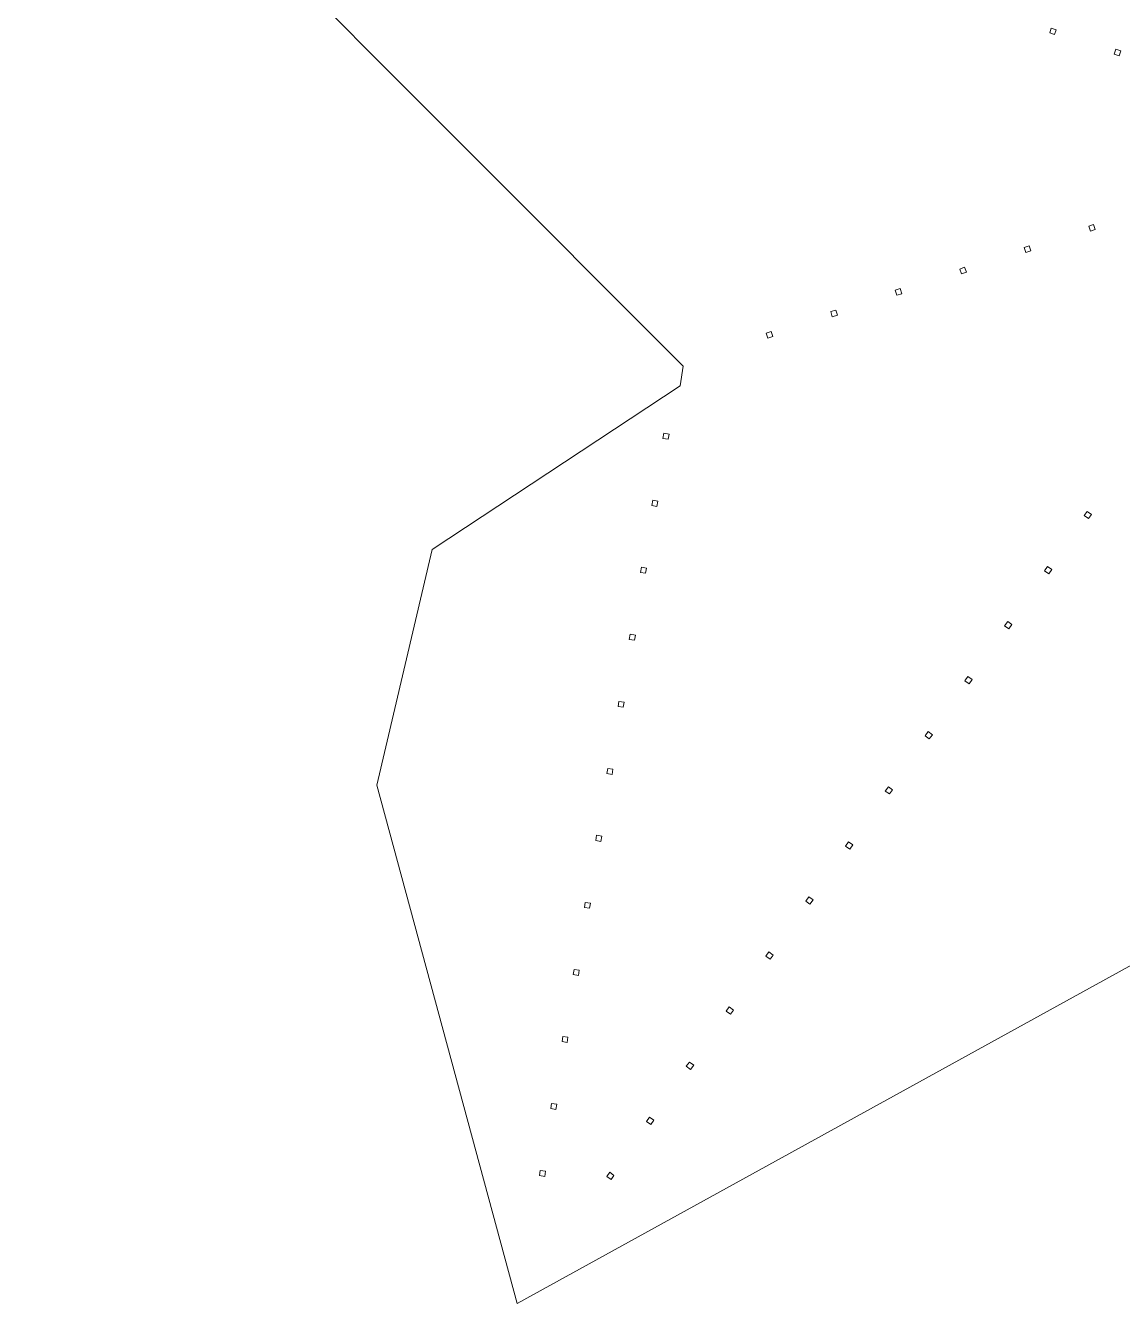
# Model space of a CAD drawing. Header units: centimetres. Extents: x -12.5 to 12.3, y -8.9 to 9.
# Drawn here: x -12.34 to -6.79, y -4.07 to 2.4 of the extents above; entities that cross this region are included whole.
import ezdxf

# ---------------------------------------------------------------- set-up
doc = ezdxf.new("R2010")
doc.units = ezdxf.units.CM
doc.header["$MEASUREMENT"] = 0
doc.layers.add('Layer 1', color=7, linetype='Continuous')

msp = doc.modelspace()

# ---------------------------------------------------------------- linework, layer by layer
at = {"layer": 'Layer 1', "lineweight": 20}
for points, knots in [([(-5.61609, 8.94336), (-5.61609, 8.94336), (-7.73028, 4.71168), (-7.73028, 4.71168), (-7.73028, 4.71168), (-7.73028, 4.71168), (-7.77989, 4.70755), (-7.77989, 4.70755), (-7.77989, 4.70755), (-7.77989, 4.70755), (-8.82086, 5.58894), (-8.82086, 5.58894), (-8.82086, 5.58894), (-8.82086, 5.58894), (-8.82582, 5.59225), (-8.82582, 5.59225), (-8.82582, 5.59225), (-8.82582, 5.59225), (-8.83161, 5.59225), (-8.83161, 5.59225), (-8.83161, 5.59225), (-8.83161, 5.59225), (-10.1413, 5.47567), (-10.1413, 5.47567), (-10.1413, 5.47567), (-10.1413, 5.47567), (-12.34396, 4.00723), (-12.34396, 4.00723), (-12.34396, 4.00723), (-12.34396, 4.00723), (-9.01517, 0.67265), (-9.01517, 0.67265), (-9.01517, 0.67265), (-9.01517, 0.67265), (-9.03005, 0.5726), (-9.03005, 0.5726), (-9.03005, 0.5726), (-9.03005, 0.5726), (-10.28599, -0.25588), (-10.28599, -0.25588), (-10.28599, -0.25588), (-10.28599, -0.25588), (-10.56546, -1.44899), (-10.56546, -1.44899), (-10.56546, -1.44899), (-10.56546, -1.44899), (-9.85439, -4.0725), (-9.85439, -4.0725), (-9.85439, -4.0725), (-9.85439, -4.0725), (-5.6161, -1.73673), (-5.6161, -1.73673), (-5.6161, -1.73673), (-5.6161, -1.73673), (-5.48712, -1.79378), (-5.48712, -1.79378), (-5.48712, -1.79378), (-5.48712, -1.79378), (-5.51854, -1.83926), (-5.51854, -1.83926), (-5.51854, -1.83926), (-5.51854, -1.83926), (-5.1506, -3.22088), (-5.1506, -3.22088), (-5.1506, -3.22088), (-5.1506, -3.22088), (-5.14812, -3.22584), (-5.14812, -3.22584), (-5.14812, -3.22584), (-5.14812, -3.22584), (-5.14316, -3.22915), (-5.14316, -3.22915), (-5.14316, -3.22915), (-5.14316, -3.22915), (-4.12121, -3.88151), (-4.12121, -3.88151), (-4.12121, -3.88151), (-4.12121, -3.88151), (-1.34805, -3.98734), (-1.34805, -3.98734), (-1.34805, -3.98734), (-1.34805, -3.98734), (-2.17487, 0.69578), (-2.17487, 0.69578), (-2.17487, 0.69578), (-2.17487, 0.69578), (-2.13849, 0.74291), (-2.13849, 0.74291), (-2.13849, 0.74291), (-2.13849, 0.74291), (-0.68659, 0.65775), (-0.68659, 0.65775), (-0.68659, 0.65775), (-0.68659, 0.65775), (0.20969, 1.47217), (0.20969, 1.47217), (0.20969, 1.47217), (0.20969, 1.47217), (1.2027, 4.0502), (1.2027, 4.0502), (1.2027, 4.0502), (1.2027, 4.0502), (-3.49862, 4.73564), (-3.49862, 4.73564), (-3.49862, 4.73564), (-3.49862, 4.73564), (-3.52508, 4.81502), (-3.52508, 4.81502), (-3.52508, 4.81502), (-3.52508, 4.81502), (-3.00501, 6.1214), (-3.00501, 6.1214), (-3.00501, 6.1214), (-3.00501, 6.1214), (-3.49201, 7.2682), (-3.49201, 7.2682), (-3.49201, 7.2682), (-3.49201, 7.2682), (-5.61612, 8.94334), (-5.61612, 8.94334), (-5.61612, 8.94334), (-5.61612, 8.94334), (-5.61609, 8.94336), (-5.61609, 8.94336)], [0, 0, 0, 0, 0.03125, 0.03125, 0.03125, 0.03125, 0.0625, 0.0625, 0.0625, 0.0625, 0.09375, 0.09375, 0.09375, 0.09375, 0.125, 0.125, 0.125, 0.125, 0.15625, 0.15625, 0.15625, 0.15625, 0.1875, 0.1875, 0.1875, 0.1875, 0.21875, 0.21875, 0.21875, 0.21875, 0.25, 0.25, 0.25, 0.25, 0.28125, 0.28125, 0.28125, 0.28125, 0.3125, 0.3125, 0.3125, 0.3125, 0.34375, 0.34375, 0.34375, 0.34375, 0.375, 0.375, 0.375, 0.375, 0.40625, 0.40625, 0.40625, 0.40625, 0.4375, 0.4375, 0.4375, 0.4375, 0.46875, 0.46875, 0.46875, 0.46875, 0.5, 0.5, 0.5, 0.5, 0.53125, 0.53125, 0.53125, 0.53125, 0.5625, 0.5625, 0.5625, 0.5625, 0.59375, 0.59375, 0.59375, 0.59375, 0.625, 0.625, 0.625, 0.625, 0.65625, 0.65625, 0.65625, 0.65625, 0.6875, 0.6875, 0.6875, 0.6875, 0.71875, 0.71875, 0.71875, 0.71875, 0.75, 0.75, 0.75, 0.75, 0.78125, 0.78125, 0.78125, 0.78125, 0.8125, 0.8125, 0.8125, 0.8125, 0.84375, 0.84375, 0.84375, 0.84375, 0.875, 0.875, 0.875, 0.875, 0.90625, 0.90625, 0.90625, 0.90625, 0.9375, 0.9375, 0.9375, 0.9375, 1, 1, 1, 1]), ([(-7.15067, 2.38335), (-7.15067, 2.38335), (-7.12587, 2.37508), (-7.12587, 2.37508), (-7.12587, 2.37508), (-7.12587, 2.37508), (-7.13414, 2.35028), (-7.13414, 2.35028), (-7.13414, 2.35028), (-7.13414, 2.35028), (-7.15894, 2.35855), (-7.15894, 2.35855), (-7.15894, 2.35855), (-7.15894, 2.35855), (-7.15067, 2.38335), (-7.15067, 2.38335)], [0, 0, 0, 0, 0.2, 0.2, 0.2, 0.2, 0.4, 0.4, 0.4, 0.4, 0.6, 0.6, 0.6, 0.6, 1, 1, 1, 1]), ([(-6.82407, 2.27669), (-6.82407, 2.27669), (-6.79844, 2.26842), (-6.79844, 2.26842), (-6.79844, 2.26842), (-6.79844, 2.26842), (-6.80671, 2.24362), (-6.80671, 2.24362), (-6.80671, 2.24362), (-6.80671, 2.24362), (-6.83234, 2.25106), (-6.83234, 2.25106), (-6.83234, 2.25106), (-6.83234, 2.25106), (-6.82407, 2.27669), (-6.82407, 2.27669)], [0, 0, 0, 0, 0.2, 0.2, 0.2, 0.2, 0.4, 0.4, 0.4, 0.4, 0.6, 0.6, 0.6, 0.6, 1, 1, 1, 1]), ([(-6.93652, 1.38869), (-6.93652, 1.38869), (-6.92825, 1.36389), (-6.92825, 1.36389), (-6.92825, 1.36389), (-6.92825, 1.36389), (-6.95305, 1.35562), (-6.95305, 1.35562), (-6.95305, 1.35562), (-6.95305, 1.35562), (-6.96132, 1.38042), (-6.96132, 1.38042), (-6.96132, 1.38042), (-6.96132, 1.38042), (-6.93652, 1.38869), (-6.93652, 1.38869)], [0, 0, 0, 0, 0.2, 0.2, 0.2, 0.2, 0.4, 0.4, 0.4, 0.4, 0.6, 0.6, 0.6, 0.6, 1, 1, 1, 1]), ([(-7.26312, 1.28037), (-7.26312, 1.28037), (-7.25485, 1.25557), (-7.25485, 1.25557), (-7.25485, 1.25557), (-7.25485, 1.25557), (-7.27965, 1.2473), (-7.27965, 1.2473), (-7.27965, 1.2473), (-7.27965, 1.2473), (-7.28792, 1.2721), (-7.28792, 1.2721), (-7.28792, 1.2721), (-7.28792, 1.2721), (-7.26312, 1.28037), (-7.26312, 1.28037)], [0, 0, 0, 0, 0.2, 0.2, 0.2, 0.2, 0.4, 0.4, 0.4, 0.4, 0.6, 0.6, 0.6, 0.6, 1, 1, 1, 1]), ([(-7.58971, 1.17289), (-7.58971, 1.17289), (-7.58061, 1.14726), (-7.58061, 1.14726), (-7.58061, 1.14726), (-7.58061, 1.14726), (-7.60624, 1.13899), (-7.60624, 1.13899), (-7.60624, 1.13899), (-7.60624, 1.13899), (-7.61451, 1.16379), (-7.61451, 1.16379), (-7.61451, 1.16379), (-7.61451, 1.16379), (-7.58971, 1.17289), (-7.58971, 1.17289)], [0, 0, 0, 0, 0.2, 0.2, 0.2, 0.2, 0.4, 0.4, 0.4, 0.4, 0.6, 0.6, 0.6, 0.6, 1, 1, 1, 1]), ([(-7.91548, 1.06457), (-7.91548, 1.06457), (-7.90721, 1.03894), (-7.90721, 1.03894), (-7.90721, 1.03894), (-7.90721, 1.03894), (-7.93284, 1.03067), (-7.93284, 1.03067), (-7.93284, 1.03067), (-7.93284, 1.03067), (-7.94111, 1.0563), (-7.94111, 1.0563), (-7.94111, 1.0563), (-7.94111, 1.0563), (-7.91548, 1.06457), (-7.91548, 1.06457)], [0, 0, 0, 0, 0.2, 0.2, 0.2, 0.2, 0.4, 0.4, 0.4, 0.4, 0.6, 0.6, 0.6, 0.6, 1, 1, 1, 1]), ([(-8.24208, 0.95626), (-8.24208, 0.95626), (-8.23381, 0.93063), (-8.23381, 0.93063), (-8.23381, 0.93063), (-8.23381, 0.93063), (-8.25944, 0.92236), (-8.25944, 0.92236), (-8.25944, 0.92236), (-8.25944, 0.92236), (-8.26771, 0.94799), (-8.26771, 0.94799), (-8.26771, 0.94799), (-8.26771, 0.94799), (-8.24208, 0.95626), (-8.24208, 0.95626)], [0, 0, 0, 0, 0.2, 0.2, 0.2, 0.2, 0.4, 0.4, 0.4, 0.4, 0.6, 0.6, 0.6, 0.6, 1, 1, 1, 1]), ([(-8.56867, 0.84795), (-8.56867, 0.84795), (-8.5604, 0.82232), (-8.5604, 0.82232), (-8.5604, 0.82232), (-8.5604, 0.82232), (-8.5852, 0.81405), (-8.5852, 0.81405), (-8.5852, 0.81405), (-8.5852, 0.81405), (-8.5943, 0.83968), (-8.5943, 0.83968), (-8.5943, 0.83968), (-8.5943, 0.83968), (-8.56867, 0.84795), (-8.56867, 0.84795)], [0, 0, 0, 0, 0.2, 0.2, 0.2, 0.2, 0.4, 0.4, 0.4, 0.4, 0.6, 0.6, 0.6, 0.6, 1, 1, 1, 1]), ([(-9.11272, 0.33284), (-9.11272, 0.33284), (-9.08626, 0.32788), (-9.08626, 0.32788), (-9.08626, 0.32788), (-9.08626, 0.32788), (-9.09122, 0.30225), (-9.09122, 0.30225), (-9.09122, 0.30225), (-9.09122, 0.30225), (-9.11685, 0.30638), (-9.11685, 0.30638), (-9.11685, 0.30638), (-9.11685, 0.30638), (-9.11272, 0.33284), (-9.11272, 0.33284)], [0, 0, 0, 0, 0.2, 0.2, 0.2, 0.2, 0.4, 0.4, 0.4, 0.4, 0.6, 0.6, 0.6, 0.6, 1, 1, 1, 1]), ([(-9.16894, -0.00699), (-9.16894, -0.00699), (-9.14331, -0.01112), (-9.14331, -0.01112), (-9.14331, -0.01112), (-9.14331, -0.01112), (-9.14744, -0.03758), (-9.14744, -0.03758), (-9.14744, -0.03758), (-9.14744, -0.03758), (-9.1739, -0.03262), (-9.1739, -0.03262), (-9.1739, -0.03262), (-9.1739, -0.03262), (-9.16894, -0.00699), (-9.16894, -0.00699)], [0, 0, 0, 0, 0.2, 0.2, 0.2, 0.2, 0.4, 0.4, 0.4, 0.4, 0.6, 0.6, 0.6, 0.6, 1, 1, 1, 1]), ([(-6.96877, -0.06321), (-6.96877, -0.06321), (-6.94727, -0.07809), (-6.94727, -0.07809), (-6.94727, -0.07809), (-6.94727, -0.07809), (-6.96298, -0.09959), (-6.96298, -0.09959), (-6.96298, -0.09959), (-6.96298, -0.09959), (-6.98365, -0.08471), (-6.98365, -0.08471), (-6.98365, -0.08471), (-6.98365, -0.08471), (-6.96877, -0.06321), (-6.96877, -0.06321)], [0, 0, 0, 0, 0.2, 0.2, 0.2, 0.2, 0.4, 0.4, 0.4, 0.4, 0.6, 0.6, 0.6, 0.6, 1, 1, 1, 1]), ([(-9.22599, -0.34599), (-9.22599, -0.34599), (-9.20036, -0.35012), (-9.20036, -0.35012), (-9.20036, -0.35012), (-9.20036, -0.35012), (-9.20449, -0.37658), (-9.20449, -0.37658), (-9.20449, -0.37658), (-9.20449, -0.37658), (-9.23012, -0.37245), (-9.23012, -0.37245), (-9.23012, -0.37245), (-9.23012, -0.37245), (-9.22599, -0.34599), (-9.22599, -0.34599)], [0, 0, 0, 0, 0.2, 0.2, 0.2, 0.2, 0.4, 0.4, 0.4, 0.4, 0.6, 0.6, 0.6, 0.6, 1, 1, 1, 1]), ([(-7.16969, -0.34185), (-7.16969, -0.34185), (-7.14819, -0.35756), (-7.14819, -0.35756), (-7.14819, -0.35756), (-7.14819, -0.35756), (-7.1639, -0.37906), (-7.1639, -0.37906), (-7.1639, -0.37906), (-7.1639, -0.37906), (-7.1854, -0.36335), (-7.1854, -0.36335), (-7.1854, -0.36335), (-7.1854, -0.36335), (-7.16969, -0.34185), (-7.16969, -0.34185)], [0, 0, 0, 0, 0.2, 0.2, 0.2, 0.2, 0.4, 0.4, 0.4, 0.4, 0.6, 0.6, 0.6, 0.6, 1, 1, 1, 1]), ([(-7.37143, -0.62049), (-7.37143, -0.62049), (-7.34993, -0.6362), (-7.34993, -0.6362), (-7.34993, -0.6362), (-7.34993, -0.6362), (-7.36564, -0.6577), (-7.36564, -0.6577), (-7.36564, -0.6577), (-7.36564, -0.6577), (-7.38714, -0.64199), (-7.38714, -0.64199), (-7.38714, -0.64199), (-7.38714, -0.64199), (-7.37143, -0.62049), (-7.37143, -0.62049)], [0, 0, 0, 0, 0.2, 0.2, 0.2, 0.2, 0.4, 0.4, 0.4, 0.4, 0.6, 0.6, 0.6, 0.6, 1, 1, 1, 1]), ([(-9.28305, -0.68498), (-9.28305, -0.68498), (-9.25659, -0.68994), (-9.25659, -0.68994), (-9.25659, -0.68994), (-9.25659, -0.68994), (-9.26155, -0.71557), (-9.26155, -0.71557), (-9.26155, -0.71557), (-9.26155, -0.71557), (-9.28718, -0.71144), (-9.28718, -0.71144), (-9.28718, -0.71144), (-9.28718, -0.71144), (-9.28305, -0.68498), (-9.28305, -0.68498)], [0, 0, 0, 0, 0.2, 0.2, 0.2, 0.2, 0.4, 0.4, 0.4, 0.4, 0.6, 0.6, 0.6, 0.6, 1, 1, 1, 1]), ([(-7.57318, -0.89913), (-7.57318, -0.89913), (-7.55168, -0.91484), (-7.55168, -0.91484), (-7.55168, -0.91484), (-7.55168, -0.91484), (-7.56656, -0.93634), (-7.56656, -0.93634), (-7.56656, -0.93634), (-7.56656, -0.93634), (-7.58806, -0.92063), (-7.58806, -0.92063), (-7.58806, -0.92063), (-7.58806, -0.92063), (-7.57318, -0.89913), (-7.57318, -0.89913)], [0, 0, 0, 0, 0.2, 0.2, 0.2, 0.2, 0.4, 0.4, 0.4, 0.4, 0.6, 0.6, 0.6, 0.6, 1, 1, 1, 1]), ([(-9.3401, -1.02481), (-9.3401, -1.02481), (-9.31364, -1.02894), (-9.31364, -1.02894), (-9.31364, -1.02894), (-9.31364, -1.02894), (-9.31777, -1.05457), (-9.31777, -1.05457), (-9.31777, -1.05457), (-9.31777, -1.05457), (-9.34423, -1.05044), (-9.34423, -1.05044), (-9.34423, -1.05044), (-9.34423, -1.05044), (-9.3401, -1.02481), (-9.3401, -1.02481)], [0, 0, 0, 0, 0.2, 0.2, 0.2, 0.2, 0.4, 0.4, 0.4, 0.4, 0.6, 0.6, 0.6, 0.6, 1, 1, 1, 1]), ([(-7.77409, -1.17777), (-7.77409, -1.17777), (-7.75259, -1.19348), (-7.75259, -1.19348), (-7.75259, -1.19348), (-7.75259, -1.19348), (-7.7683, -1.21498), (-7.7683, -1.21498), (-7.7683, -1.21498), (-7.7683, -1.21498), (-7.7898, -1.19927), (-7.7898, -1.19927), (-7.7898, -1.19927), (-7.7898, -1.19927), (-7.77409, -1.17777), (-7.77409, -1.17777)], [0, 0, 0, 0, 0.2, 0.2, 0.2, 0.2, 0.4, 0.4, 0.4, 0.4, 0.6, 0.6, 0.6, 0.6, 1, 1, 1, 1]), ([(-9.39632, -1.3638), (-9.39632, -1.3638), (-9.37069, -1.36793), (-9.37069, -1.36793), (-9.37069, -1.36793), (-9.37069, -1.36793), (-9.37482, -1.39439), (-9.37482, -1.39439), (-9.37482, -1.39439), (-9.37482, -1.39439), (-9.40128, -1.38943), (-9.40128, -1.38943), (-9.40128, -1.38943), (-9.40128, -1.38943), (-9.39632, -1.3638), (-9.39632, -1.3638)], [0, 0, 0, 0, 0.2, 0.2, 0.2, 0.2, 0.4, 0.4, 0.4, 0.4, 0.6, 0.6, 0.6, 0.6, 1, 1, 1, 1]), ([(-7.97584, -1.45724), (-7.97584, -1.45724), (-7.95434, -1.47212), (-7.95434, -1.47212), (-7.95434, -1.47212), (-7.95434, -1.47212), (-7.97005, -1.49362), (-7.97005, -1.49362), (-7.97005, -1.49362), (-7.97005, -1.49362), (-7.99155, -1.47874), (-7.99155, -1.47874), (-7.99155, -1.47874), (-7.99155, -1.47874), (-7.97584, -1.45724), (-7.97584, -1.45724)], [0, 0, 0, 0, 0.2, 0.2, 0.2, 0.2, 0.4, 0.4, 0.4, 0.4, 0.6, 0.6, 0.6, 0.6, 1, 1, 1, 1]), ([(-9.45337, -1.7028), (-9.45337, -1.7028), (-9.42691, -1.70776), (-9.42691, -1.70776), (-9.42691, -1.70776), (-9.42691, -1.70776), (-9.43187, -1.73339), (-9.43187, -1.73339), (-9.43187, -1.73339), (-9.43187, -1.73339), (-9.4575, -1.72926), (-9.4575, -1.72926), (-9.4575, -1.72926), (-9.4575, -1.72926), (-9.45337, -1.7028), (-9.45337, -1.7028)], [0, 0, 0, 0, 0.2, 0.2, 0.2, 0.2, 0.4, 0.4, 0.4, 0.4, 0.6, 0.6, 0.6, 0.6, 1, 1, 1, 1]), ([(-8.17758, -1.73588), (-8.17758, -1.73588), (-8.15608, -1.75159), (-8.15608, -1.75159), (-8.15608, -1.75159), (-8.15608, -1.75159), (-8.17096, -1.77226), (-8.17096, -1.77226), (-8.17096, -1.77226), (-8.17096, -1.77226), (-8.19246, -1.75738), (-8.19246, -1.75738), (-8.19246, -1.75738), (-8.19246, -1.75738), (-8.17758, -1.73588), (-8.17758, -1.73588)], [0, 0, 0, 0, 0.2, 0.2, 0.2, 0.2, 0.4, 0.4, 0.4, 0.4, 0.6, 0.6, 0.6, 0.6, 1, 1, 1, 1]), ([(-9.51042, -2.04263), (-9.51042, -2.04263), (-9.48396, -2.04676), (-9.48396, -2.04676), (-9.48396, -2.04676), (-9.48396, -2.04676), (-9.48809, -2.07239), (-9.48809, -2.07239), (-9.48809, -2.07239), (-9.48809, -2.07239), (-9.51455, -2.06826), (-9.51455, -2.06826), (-9.51455, -2.06826), (-9.51455, -2.06826), (-9.51042, -2.04263), (-9.51042, -2.04263)], [0, 0, 0, 0, 0.2, 0.2, 0.2, 0.2, 0.4, 0.4, 0.4, 0.4, 0.6, 0.6, 0.6, 0.6, 1, 1, 1, 1]), ([(-8.3785, -2.01451), (-8.3785, -2.01451), (-8.357, -2.03022), (-8.357, -2.03022), (-8.357, -2.03022), (-8.357, -2.03022), (-8.37271, -2.05172), (-8.37271, -2.05172), (-8.37271, -2.05172), (-8.37271, -2.05172), (-8.39421, -2.03601), (-8.39421, -2.03601), (-8.39421, -2.03601), (-8.39421, -2.03601), (-8.3785, -2.01451), (-8.3785, -2.01451)], [0, 0, 0, 0, 0.2, 0.2, 0.2, 0.2, 0.4, 0.4, 0.4, 0.4, 0.6, 0.6, 0.6, 0.6, 1, 1, 1, 1]), ([(-8.58025, -2.29315), (-8.58025, -2.29315), (-8.55875, -2.30886), (-8.55875, -2.30886), (-8.55875, -2.30886), (-8.55875, -2.30886), (-8.57446, -2.33036), (-8.57446, -2.33036), (-8.57446, -2.33036), (-8.57446, -2.33036), (-8.59596, -2.31465), (-8.59596, -2.31465), (-8.59596, -2.31465), (-8.59596, -2.31465), (-8.58025, -2.29315), (-8.58025, -2.29315)], [0, 0, 0, 0, 0.2, 0.2, 0.2, 0.2, 0.4, 0.4, 0.4, 0.4, 0.6, 0.6, 0.6, 0.6, 1, 1, 1, 1]), ([(-9.56665, -2.38162), (-9.56665, -2.38162), (-9.54102, -2.38575), (-9.54102, -2.38575), (-9.54102, -2.38575), (-9.54102, -2.38575), (-9.54515, -2.41221), (-9.54515, -2.41221), (-9.54515, -2.41221), (-9.54515, -2.41221), (-9.57161, -2.40725), (-9.57161, -2.40725), (-9.57161, -2.40725), (-9.57161, -2.40725), (-9.56665, -2.38162), (-9.56665, -2.38162)], [0, 0, 0, 0, 0.2, 0.2, 0.2, 0.2, 0.4, 0.4, 0.4, 0.4, 0.6, 0.6, 0.6, 0.6, 1, 1, 1, 1]), ([(-8.78199, -2.57179), (-8.78199, -2.57179), (-8.76049, -2.5875), (-8.76049, -2.5875), (-8.76049, -2.5875), (-8.76049, -2.5875), (-8.77537, -2.609), (-8.77537, -2.609), (-8.77537, -2.609), (-8.77537, -2.609), (-8.79687, -2.59329), (-8.79687, -2.59329), (-8.79687, -2.59329), (-8.79687, -2.59329), (-8.78199, -2.57179), (-8.78199, -2.57179)], [0, 0, 0, 0, 0.2, 0.2, 0.2, 0.2, 0.4, 0.4, 0.4, 0.4, 0.6, 0.6, 0.6, 0.6, 1, 1, 1, 1]), ([(-9.6237, -2.72062), (-9.6237, -2.72062), (-9.59807, -2.72475), (-9.59807, -2.72475), (-9.59807, -2.72475), (-9.59807, -2.72475), (-9.6022, -2.75121), (-9.6022, -2.75121), (-9.6022, -2.75121), (-9.6022, -2.75121), (-9.62783, -2.74708), (-9.62783, -2.74708), (-9.62783, -2.74708), (-9.62783, -2.74708), (-9.6237, -2.72062), (-9.6237, -2.72062)], [0, 0, 0, 0, 0.2, 0.2, 0.2, 0.2, 0.4, 0.4, 0.4, 0.4, 0.6, 0.6, 0.6, 0.6, 1, 1, 1, 1]), ([(-8.98291, -2.85126), (-8.98291, -2.85126), (-8.96141, -2.86614), (-8.96141, -2.86614), (-8.96141, -2.86614), (-8.96141, -2.86614), (-8.97712, -2.88764), (-8.97712, -2.88764), (-8.97712, -2.88764), (-8.97712, -2.88764), (-8.99862, -2.87193), (-8.99862, -2.87193), (-8.99862, -2.87193), (-8.99862, -2.87193), (-8.98291, -2.85126), (-8.98291, -2.85126)], [0, 0, 0, 0, 0.2, 0.2, 0.2, 0.2, 0.4, 0.4, 0.4, 0.4, 0.6, 0.6, 0.6, 0.6, 1, 1, 1, 1]), ([(-9.68075, -3.05962), (-9.68075, -3.05962), (-9.65429, -3.06458), (-9.65429, -3.06458), (-9.65429, -3.06458), (-9.65429, -3.06458), (-9.65925, -3.09021), (-9.65925, -3.09021), (-9.65925, -3.09021), (-9.65925, -3.09021), (-9.68488, -3.08608), (-9.68488, -3.08608), (-9.68488, -3.08608), (-9.68488, -3.08608), (-9.68075, -3.05962), (-9.68075, -3.05962)], [0, 0, 0, 0, 0.2, 0.2, 0.2, 0.2, 0.4, 0.4, 0.4, 0.4, 0.6, 0.6, 0.6, 0.6, 1, 1, 1, 1]), ([(-9.18465, -3.1299), (-9.18465, -3.1299), (-9.16315, -3.14478), (-9.16315, -3.14478), (-9.16315, -3.14478), (-9.16315, -3.14478), (-9.17886, -3.16628), (-9.17886, -3.16628), (-9.17886, -3.16628), (-9.17886, -3.16628), (-9.20036, -3.1514), (-9.20036, -3.1514), (-9.20036, -3.1514), (-9.20036, -3.1514), (-9.18465, -3.1299), (-9.18465, -3.1299)], [0, 0, 0, 0, 0.2, 0.2, 0.2, 0.2, 0.4, 0.4, 0.4, 0.4, 0.6, 0.6, 0.6, 0.6, 1, 1, 1, 1]), ([(-9.7378, -3.39944), (-9.7378, -3.39944), (-9.71134, -3.40357), (-9.71134, -3.40357), (-9.71134, -3.40357), (-9.71134, -3.40357), (-9.71547, -3.4292), (-9.71547, -3.4292), (-9.71547, -3.4292), (-9.71547, -3.4292), (-9.74193, -3.42507), (-9.74193, -3.42507), (-9.74193, -3.42507), (-9.74193, -3.42507), (-9.7378, -3.39944), (-9.7378, -3.39944)], [0, 0, 0, 0, 0.2, 0.2, 0.2, 0.2, 0.4, 0.4, 0.4, 0.4, 0.6, 0.6, 0.6, 0.6, 1, 1, 1, 1]), ([(-9.38557, -3.40854), (-9.38557, -3.40854), (-9.3649, -3.42425), (-9.3649, -3.42425), (-9.3649, -3.42425), (-9.3649, -3.42425), (-9.37978, -3.44575), (-9.37978, -3.44575), (-9.37978, -3.44575), (-9.37978, -3.44575), (-9.40128, -3.43004), (-9.40128, -3.43004), (-9.40128, -3.43004), (-9.40128, -3.43004), (-9.38557, -3.40854), (-9.38557, -3.40854)], [0, 0, 0, 0, 0.2, 0.2, 0.2, 0.2, 0.4, 0.4, 0.4, 0.4, 0.6, 0.6, 0.6, 0.6, 1, 1, 1, 1])]:
    msp.add_open_spline(points, degree=3, knots=knots, dxfattribs=at)

doc.saveas('drawing.dxf')
